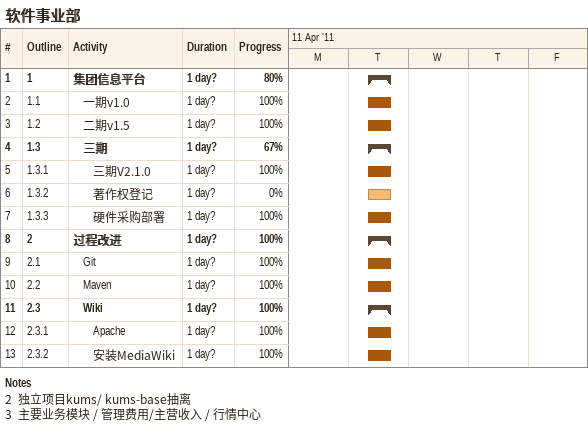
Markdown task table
软件事业部

| ID | WBS | Task | Duration | Start | Finish | % complete |
|---|---|---|---|---|---|---|
| 1 | 1 | **集团信息平台** | 1d? | 2011-04-12 | 2011-04-12 | 80 |
| 2 | 1.1 | 一期v1.0 | 1d? | 2011-04-12 | 2011-04-12 | 100 |
| 3 | 1.2 | 二期v1.5 | 1d? | 2011-04-12 | 2011-04-12 | 100 |
| 4 | 1.3 | **三期** | 1d? | 2011-04-12 | 2011-04-12 | 67 |
| 5 | 1.3.1 | 三期V2.1.0 | 1d? | 2011-04-12 | 2011-04-12 | 100 |
| 6 | 1.3.2 | 著作权登记 | 1d? | 2011-04-12 | 2011-04-12 | 0 |
| 7 | 1.3.3 | 硬件采购部署 | 1d? | 2011-04-12 | 2011-04-12 | 100 |
| 8 | 2 | **过程改进** | 1d? | 2011-04-12 | 2011-04-12 | 100 |
| 9 | 2.1 | Git | 1d? | 2011-04-12 | 2011-04-12 | 100 |
| 10 | 2.2 | Maven | 1d? | 2011-04-12 | 2011-04-12 | 100 |
| 11 | 2.3 | **Wiki** | 1d? | 2011-04-12 | 2011-04-12 | 100 |
| 12 | 2.3.1 | Apache | 1d? | 2011-04-12 | 2011-04-12 | 100 |
| 13 | 2.3.2 | 安装MediaWiki | 1d? | 2011-04-12 | 2011-04-12 | 100 |

Notes
- 2: 独立项目kums/ kums-base抽离
- 3: 主要业务模块 / 管理费用/主营收入 / 行情中心
